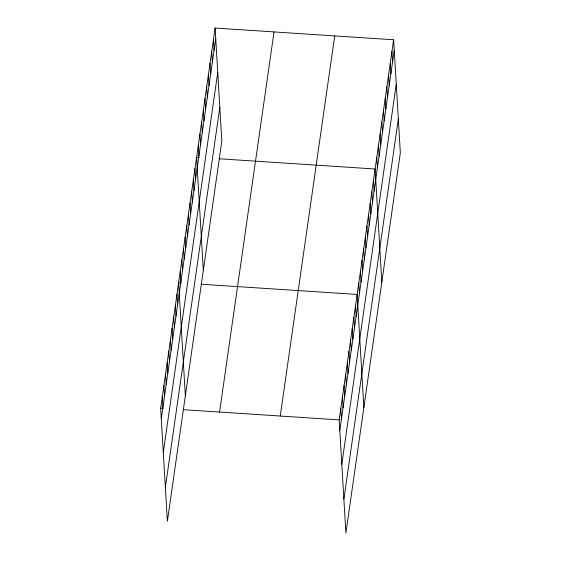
<?xml version="1.0" encoding="UTF-8"?>
<svg xmlns="http://www.w3.org/2000/svg" width="561" height="561" viewBox="0 0 561 561"><rect width="100%" height="100%" fill="white"/><g stroke="black" fill="none" stroke-linecap="round" stroke-linejoin="round"><path stroke-width="0.84" d="M215.108 28.05L221.826 141.099L167.374 521.232L160.663 408.184L215.108 28.05L393.626 39.768L400.337 152.816L345.892 532.95L339.174 419.901L393.626 39.768M161.288 418.73L215.733 38.597M163.3 452.559L217.745 72.425M165.369 487.411L219.814 107.27M219.568 412.055L274.02 31.914M280.262 416.038L334.714 35.897M339.798 430.448L394.25 50.315M341.81 464.277L396.255 84.136M343.879 499.122L398.331 118.988M199.197 157.466L196.595 157.297L203.313 270.346M219.12 158.777L375.113 169.008L381.824 282.064M181.231 282.912L178.629 282.744L185.347 395.793M201.154 284.217L357.14 294.455L363.858 407.503M160.663 408.184L163.258 408.359M183.188 409.663L339.174 419.901M391.943 51.514L392.567 62.061M390.26 63.267L390.884 73.814M388.577 75.013L389.201 85.56M386.894 86.766L387.518 97.312M385.211 98.512L385.835 109.058M383.528 110.265L384.152 120.811M381.845 122.01L382.469 132.557M380.162 133.763L380.786 144.31M378.479 145.509L379.103 156.056M376.796 157.262L377.42 167.809M373.479 180.418L374.103 190.964M371.845 191.82L372.469 202.367M370.211 203.222L370.835 213.769M368.577 214.625L369.201 225.171M366.943 226.034L367.567 236.581M365.309 237.436L365.933 247.983M363.675 248.839L364.299 259.385M362.041 260.241L362.672 270.788M360.407 271.65L361.039 282.197M358.774 283.053L359.405 293.599M355.506 305.857L356.137 316.404M353.872 317.267L354.503 327.813M352.245 328.669L352.869 339.216M350.611 340.071L351.235 350.618M348.977 351.474L349.601 362.02M347.343 362.883L347.967 373.43M345.709 374.285L346.333 384.832M344.075 385.688L344.699 396.234M342.441 397.09L343.066 407.637M340.808 408.499L341.432 419.046M213.425 39.803L214.05 50.343M211.742 51.549L212.374 62.096M210.059 63.302L210.691 73.849M208.376 75.048L209.008 85.595M206.693 86.801L207.325 97.348M205.01 98.547L205.642 109.093M203.327 110.3L203.959 120.846M201.644 122.046L202.276 132.592M199.961 133.799L200.593 144.345M198.278 145.544L198.91 156.091M194.962 168.7L195.593 179.247M193.328 180.102L193.959 190.649M191.694 191.511L192.325 202.058M190.06 202.914L190.691 213.46M188.433 214.316L189.057 224.863M186.799 225.718L187.423 236.265M185.165 237.128L185.789 247.674M183.531 248.53L184.155 259.077M181.897 259.932L182.521 270.479M180.263 271.335L180.887 281.881M176.996 294.146L177.62 304.693M175.362 305.549L175.986 316.095M173.728 316.951L174.359 327.498M172.094 328.36L172.725 338.907M170.46 339.763L171.091 350.309M168.826 351.165L169.457 361.712M167.192 362.567L167.823 373.114M165.565 373.977L166.189 384.523M163.931 385.379L164.555 395.926M162.297 396.781L162.921 407.328"/></g></svg>
